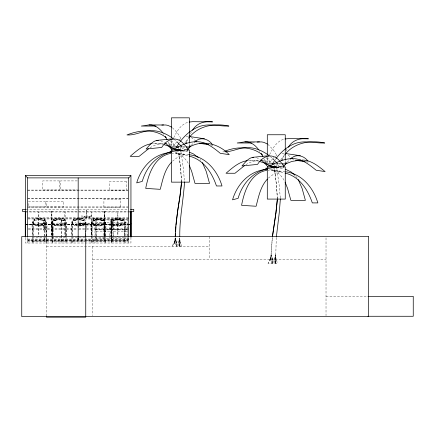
<?xml version="1.0" encoding="UTF-8"?>
<svg xmlns="http://www.w3.org/2000/svg" width="435" height="435" viewBox="0 0 435 435"><rect width="100%" height="100%" fill="white"/><g stroke="black" fill="none" stroke-linecap="round" stroke-linejoin="round"><path stroke-width="0.33" stroke-dasharray="2.17 1.63" d="M65.56 224.074C66.424 223.139 64.88 219.882 65.593 221.366L63.782 219.99L59.171 219.224L54.56 219.99L52.776 221.236L52.782 236.417M85.211 224.074C86.07 223.139 84.526 219.882 85.244 221.366L83.433 219.99L78.822 219.224M104.862 224.074C105.721 223.313 103.97 219.583 104.971 221.464M124.508 224.074C125.367 223.313 123.616 219.583 124.617 221.464M176.148 246.379L176.414 240.762L175.783 243.573L175.724 246.379M272 263.311L272.272 257.699L271.636 260.505M177.001 246.379L177.05 243.573M271.576 263.311L271.092 254.888L272.364 237.515M272.859 263.311L272.908 260.505L272.614 263.311M271.092 254.888L271.222 257.699L271.092 254.888L270.472 260.505L271.043 257.699L268.123 263.311M178.905 240.762L178.736 243.573L179.209 240.762L179.144 246.379L179.492 237.956L179.894 246.379L179.492 243.573L179.514 246.379M274.762 257.699L274.588 260.505L275.067 257.699L274.996 263.311L275.35 254.888L275.752 263.311L275.35 260.505L275.366 263.311M175.136 237.956L174.446 243.573L174.935 240.762L172.129 246.379M176.757 246.379L177.018 243.573M276.317 237.515L275.676 257.699L275.583 254.888L276.105 260.505L275.752 257.699L277.443 263.311L267.987 263.311L270.793 257.699L272.277 237.515M176.496 243.573L176.8 240.762M272.353 260.505L272.653 257.699M33.022 222.617L32.549 222.628M52.673 222.617L52.195 222.628M91.97 222.617L91.497 222.628M111.621 222.617L111.142 222.628M46.501 222.628L46.023 222.633M66.147 222.628L65.674 222.633M105.449 222.628L104.971 222.633M125.095 222.628L124.622 222.633M65.571 224.281C63.423 226.233 59.508 226.064 56.708 225.776M85.216 224.281L83.689 225.178L78.855 225.972M124.519 224.281C122.371 226.233 118.461 226.064 115.656 225.776M33.229 223.737C36.154 221.719 41.896 224.248 45.561 223.101C46.279 223.628 46.001 224.9 45.039 224.933C42.119 225.841 34.305 227.44 33.272 223.503M111.866 223.503L112.665 223.041L124.35 223.258L124.508 236.417M71.846 241.713L71.824 243.007M89.295 217.756L89.469 216.924L91.47 216.304L91.519 215.803L88.18 216.554L88.18 217.799M170.264 146.932L173.07 139.216M266.122 163.864L268.928 156.149M176.365 243.573L177.36 240.762M272.223 260.505L273.218 257.699M89.267 217.696L89.24 216.554L88.18 216.554M174.386 243.573L175.484 240.762M270.244 260.505L271.342 257.699M186.658 141.647L188.518 137.237M282.516 158.579L284.376 154.175M173.755 137.694C176.795 131.397 180.819 124.318 187.996 122.268M269.613 154.626C272.647 148.335 276.676 141.25 283.854 139.2M96.01 225.776C98.81 226.069 102.725 226.243 104.868 224.281L117.488 224.27L117.488 211.992L104.873 211.992M172.265 246.379L175.185 240.762L175.256 237.956L174.614 243.573L175.234 237.956L175.773 243.573M190.367 133.686L191.547 131.707M285.925 151.114L287.399 148.639M179.302 142.881L179.981 141.913M184.853 142.881L185.533 141.913M275.159 159.819L275.839 158.846M280.711 159.819L284.332 155.203M185.875 141.467L188.882 137.797M172.961 146.345L176.925 141.712M268.819 163.283L272.778 158.644M34.593 220.257L34.224 220.175L34.071 219.398A0.571 0.283 74.3 0 1 34.186 219.24C38.383 215.341 53.206 221.845 39.21 219.795L44.544 220.333M54.206 220.295L56.697 219.871L54.103 220.338L53.722 219.398A0.571 0.283 74.3 0 1 53.837 219.24C58.034 215.341 72.857 221.845 58.861 219.795L64.19 220.333M191.346 145.252L194.13 142.517M287.198 162.184L289.987 159.449M85.717 222.769L85.325 222.633M110.593 237.102L110.593 219.99L111.719 218.87L111.719 240.202L110.593 239.081L110.593 237.766M95.015 240.202L96.14 239.081L96.14 219.99L95.015 218.87L95.015 243.007M273.191 158.264L274.017 157.508M172.467 161.173L178.225 156.856L185.348 154.284L172.135 153.452M268.324 178.105L274.083 173.788L281.206 171.221L267.993 170.384M179.008 139.852L182.075 137.721M275.295 156.453L277.932 154.653M150.021 147.829C154.267 144.975 159.379 143.333 164.517 143.49M245.878 164.767C249.793 162.119 254.426 160.564 259.151 160.401L247.194 160.667M84.091 216.445L83.906 217.799L83.683 216.924L81.688 216.304L81.595 215.863L84.972 216.554L84.972 217.799M83.993 216.499L84.972 216.554M54.152 220.333L57.376 219.849L54.201 220.306M73.803 220.333L77.028 219.849L73.749 220.338L76.343 219.871L73.749 220.338L73.374 219.398A0.571 0.283 74.3 0 1 73.488 219.24L77.408 218.082M93.454 220.333L95.994 219.871L93.4 220.338L93.019 219.398A0.571 0.283 74.3 0 1 93.133 219.24C97.168 215.368 112.246 221.796 98.158 219.795L103.541 220.338L98.473 219.789L93.4 220.338L96.679 219.849L95.281 219.99M113.1 220.333L115.645 219.871L113.051 220.338L112.67 219.398A0.571 0.283 74.3 0 1 112.785 219.24C116.819 215.368 131.892 221.796 117.809 219.795L123.192 220.338L118.119 219.789L113.051 220.338L116.324 219.849L114.932 219.99M41.657 225.798L45.67 224.656L40.569 225.955M61.308 225.798L65.321 224.656L60.215 225.955M80.959 225.798L84.966 224.656L79.866 225.955M100.605 225.798L104.617 224.656L99.517 225.955M120.256 225.798L124.269 224.656L119.168 225.955M178.546 151.69L176.072 152.092M273.169 168.954L274.403 168.622M111.338 241.61L124.954 241.615M83.841 220.333L78.822 219.789C86.424 221.725 85.923 218.278 78.822 217.978M34.186 219.24L34.528 219.479A0.571 0.283 74.3 0 1 34.615 220.251M53.837 219.24L54.179 219.479A0.587 0.294 74.3 0 1 54.244 220.251M73.488 219.24L73.83 219.479M93.133 219.24L93.476 219.479M112.785 219.24L113.127 219.479A0.587 0.294 74.3 0 1 113.192 220.251M45.702 237.776L33.343 237.776M65.353 237.776L52.994 237.776M85.004 237.776L72.64 237.776M104.65 237.776L92.291 237.776M124.301 237.776L111.942 237.776M252.295 142.87L254.54 142.446M34.506 220.333L39.525 219.789L44.593 220.338L43.451 220.11L44.49 220.306L44.859 219.24M72.041 241.61L85.108 241.61M91.693 241.61L105.379 241.653M52.39 241.61L65.951 241.61M55.979 219.99L59.171 219.789L64.244 220.338L63.102 220.11L64.141 220.306L64.51 219.24M75.63 219.99L77.533 219.849M278.221 166.572L279.52 166.442M151.336 143.735L163.299 143.463M186.12 136.313L188.371 136.378M281.978 153.25L284.229 153.31M78.191 219.273C67.708 219.006 74.206 227.233 72.433 236.417M269.58 169.171L270.733 169.095M32.745 241.61L46.322 241.61M78.871 223.334L84.624 223.014L85.173 223.465L85.211 236.417M222.829 151.869L224.063 151.858M182.749 146.959L184.766 146.959M182.455 151.277L184.44 151.277M274.567 162.086L275.143 162.086M278.607 163.892L281.271 163.892M278.395 166.763L280.961 166.763M279.27 166.937L281.934 166.937M77.31 180.911L60.465 180.911L60.465 189.975L77.31 189.975M27.644 190.068L128.02 190.068M27.644 190.405L128.02 190.405M27.644 198.49L128.02 198.49M27.644 198.828L128.02 198.828M27.644 206.908L128.02 206.908M27.644 207.245L128.02 207.245M25.98 209.322L128.02 209.322M86.364 210.42L86.793 210.42M25.257 211.568L129.75 211.568M25.823 211.992L38.432 211.992L38.432 224.27L25.823 224.27M51.471 211.992L38.856 211.992L38.856 224.27L51.471 224.27L51.504 211.568M77.289 211.992L65.136 211.992L65.136 224.27L77.963 224.27M79.056 211.992L91.209 211.992L91.209 224.27L78.382 224.27M129.858 211.992L117.912 211.992L117.912 224.27L130.527 224.27M86.364 212.291L86.793 212.291M27.644 217.799L128.7 217.799M28.313 218.87L61.188 218.87L61.188 243.007M128.7 218.87L61.33 218.87L61.33 243.007M27.644 218.925L128.7 218.925M127.542 219.376L95.521 219.376L95.521 235.792M96.14 219.99L110.593 219.99M113.122 219.99L113.122 239.081L111.996 240.202L111.996 218.87L113.122 219.99L127.575 219.99L127.575 239.081L128.7 240.202L27.644 240.202M78.833 221.73L78.833 230.153M112.719 221.73L112.399 221.73L112.393 230.153L112.719 230.153M80.051 223.133L93.101 223.133L93.101 217.799M79.774 223.416L93.384 223.416M25.399 224.204L51.504 224.204M77.359 224.204L51.787 224.204L51.787 211.568M78.311 224.204L104.558 224.204L104.558 211.568M104.84 224.204L128.939 224.204M129.472 224.204L130.946 224.204M25.399 224.482L51.504 224.482L51.471 236.972M77.359 224.482L51.787 224.482L51.787 237.396M78.311 224.482L104.558 224.482L104.558 237.396M104.84 224.482L128.939 224.482M129.472 224.482L130.946 224.482M25.823 224.694L51.471 224.694M77.419 224.694L51.89 224.694L51.89 236.972M78.382 224.694L104.454 224.694L104.454 236.972M104.873 224.694L129.858 224.694M78.545 225.901L93.155 225.885L93.155 218.87M28.324 228.44L77.609 228.44M78.735 228.44L128.7 228.44M28.324 229.566L77.609 229.566M78.735 229.566L128.7 229.566M95.521 229.647L128.194 229.647M95.521 229.87L127.526 229.87M110.996 230.153L111.316 230.153L111.322 221.73L110.996 221.73L111.034 235.748M27.644 239.081L128.7 239.081M27.644 239.642L128.7 239.642M27.644 240.397L84.613 240.397M85.293 240.397L128.7 240.397M27.644 240.957L84.613 240.957M85.293 240.957L128.7 240.957M27.644 241.044L128.7 241.044M46.453 246.379L209.387 246.379M92.753 259.293L326.022 259.293M326.022 296.344L367.738 296.344M182.814 146.976L184.799 146.986M278.672 163.913L280.657 163.919M78.822 219.8L83.792 220.306L84.156 219.24M154.316 143.463L162.831 144.338M250.168 160.401L258.689 161.271M80.508 225.901L76.777 225.83L77.234 225.901M77.071 223.28C73.162 221.524 70.22 224.639 74.896 225.444M262.207 160.455L264.045 160.662M77.985 225.966L76.359 225.776M280.298 168.209L283.919 168.807M210.741 144.98L213.335 145.372M305.946 161.82L309.193 162.304M185.511 150.798L186.805 150.994M185.593 151.434L188.061 151.869M279.422 167.442L282.016 167.828M188.877 154.691L181.395 153.827L175.843 153.827L181.71 154.42L188.605 155.926M285.273 171.711L277.253 170.759L271.701 170.759L277.563 171.352L284.463 172.858M265.274 160.798L271.13 162.195M169.416 143.865L176.327 145.654M123.138 220.333L122.05 220.11L123.089 220.306L123.458 219.24M103.492 220.333L102.399 220.11L103.443 220.306L103.807 219.24M114.198 225.444L112.072 224.656L116.085 225.798L113.356 225.178L111.828 224.281M94.547 225.444L92.427 224.656L96.434 225.798C95.521 225.036 91.66 225.721 92.22 223.503C95.156 223.285 102.524 222.203 104.868 223.704M72.775 224.656L76.788 225.798L72.775 224.656L73.406 224.933M55.25 225.444L53.124 224.656L57.137 225.798C56.224 225.036 52.358 225.721 52.918 223.503C55.854 223.285 63.222 222.203 65.571 223.704L65.56 236.417M33.479 224.656L37.486 225.798L33.479 224.656L34.109 224.933M256.498 157.682L260.309 159.493M160.64 140.75L164.452 142.56M271.048 169.253C276.872 171.167 281.717 175.609 284.506 181.025M175.196 152.321C181.014 154.235 185.859 158.677 188.649 164.087M112.072 224.656L112.708 224.933M92.427 224.656L93.057 224.933M53.124 224.656L53.761 224.933M277.035 164.675L279.422 165.925M182.134 148.221L183.565 148.993M191.215 137.476L194.972 140.353M288.22 155.126L290.83 157.285M267.846 144.3L273.158 149.667L276.818 155.442M270.211 156.469L272.473 158.394M172.45 127.738L177.301 132.729L180.96 138.504M173.875 139.146L176.615 141.457M266.1 157.693L272.37 163.919M170.248 140.761L176.512 146.986M105.395 241.664L105.471 243.007M292.826 159.188L293.63 159.977M295.822 176.262L297.806 178.916M199.964 159.33L200.801 160.303M45.909 236.417C46.969 236.39 44.849 217.587 46.018 221.464M124.54 221.366C121.436 218.354 114.802 218.354 111.697 221.371C112.431 219.849 110.876 223.182 111.735 224.074M104.895 221.366L103.084 219.99L98.473 219.224L93.862 219.99L92.079 221.236L92.084 236.417M45.947 221.366L44.136 219.99L39.525 219.224L34.909 219.99L33.125 221.236L33.136 236.417M258.939 150.113L259.896 151.462M162.766 132.729L164.354 134.975M125.095 241.713L125.122 243.007M263.974 158.846L264.605 160.303M168.117 141.913L168.753 143.365M181.585 246.379L179.894 240.762L180.248 243.573L179.731 237.956L179.818 240.762M276.013 263.311L275.35 260.505L275.926 263.311M180.155 246.379L179.492 243.573L180.068 246.379M275.937 164.729L276.225 166.05M276.932 169.356L279.101 184.712L280.39 198.746M180.079 147.797L180.367 149.118M180.938 151.761L183.244 167.779L184.532 181.814M274.567 170.678L274.512 168.693L276.448 184.712L277.438 198.746M181.58 181.814L180.59 167.779L178.654 151.761M277.372 198.746L276.388 184.712L274.463 168.693M181.515 181.814L180.53 167.779L178.606 151.761M274.409 164.729L274.403 166.05M178.524 146.475L178.589 149.118L178.491 146.475M273.985 260.505L273.996 263.311M178.127 243.573L178.143 246.379M111.034 224.074C109.402 218.446 117.227 218.163 120.756 218.74C129.608 219.3 123.187 230.74 125.209 235.748M326.022 237.891L326.022 315.609M285.262 160.455L285.262 161.554M267.297 157.046L267.297 163.892M218.685 259.01L218.685 259.293M209.387 236.553L209.387 259.293M196.163 259.01L196.163 259.293M189.404 143.523L189.404 144.621M171.439 140.113L171.439 146.959M130.946 237.396L130.946 243.007L25.399 243.007L25.399 237.396M128.7 237.537L128.7 243.007M128.194 237.722L128.194 239.081M127.058 229.647L127.058 222.628L113.551 222.628L113.551 229.647M127.058 235.672L127.058 231.844L113.551 231.844L113.551 235.672M127.058 236.314L127.058 238.864L113.551 238.864L113.551 236.314M125.095 235.803L125.095 222.345L124.622 222.345L124.622 243.007M125.095 236.384L125.095 241.729M117.912 224.694L117.912 236.972M117.488 224.694L117.488 236.972M112.73 221.73L112.73 230.153M111.86 219.376L111.86 239.081M111.621 243.007L111.621 222.345L111.142 222.345L111.142 235.803M111.142 236.384L111.121 243.007M109.734 229.647L109.734 222.628L96.227 222.628L96.227 229.647M109.734 235.672L109.734 231.844L96.227 231.844L96.227 235.672M109.734 236.314L109.734 238.864L96.227 238.864L96.227 236.314M105.558 235.748C104.775 229 109.625 217.201 98.473 218.522C87.321 217.206 92.166 229.006 91.383 235.748M105.449 235.803L105.449 222.345L104.971 222.345L104.971 243.007M105.449 236.384L105.449 241.729M104.84 211.568L104.873 236.972M104.509 235.955L104.509 225.254A0.56 0.56 0 0 0 103.949 224.694M104.28 218.925L104.28 228.44M104.356 229.566L104.356 237.178M104.356 237.809L104.356 239.081M103.155 218.925L103.155 228.44M103.155 229.566L103.155 237.178M103.155 237.809L103.155 239.081M95.521 236.363L95.521 239.081M93.297 217.799L93.297 218.925M92.753 246.379L92.753 315.598M91.97 243.007L91.97 222.345L91.497 222.345L91.497 235.803M91.627 224.694L91.627 236.972M91.497 236.384L91.47 243.007M91.209 224.694L91.209 236.972M87.288 217.799L87.288 215.662L85.869 215.662L85.869 217.799M86.793 217.799L86.793 209.996L86.364 209.996L86.364 217.799M86.576 215.662L86.576 217.799M85.912 235.748C85.124 229 89.98 217.201 78.822 218.522C67.67 217.206 72.514 229.006 71.731 235.748M85.798 235.803L85.798 222.345L85.32 222.345L85.32 236.297M80.051 217.799L79.996 225.885M79.855 217.799L79.855 218.925M78.735 237.809L78.735 239.081M78.311 237.537L78.311 240.202M78.175 237.608L78.175 239.642M78.034 237.537L78.034 240.202M77.609 237.809L77.609 239.081M72.324 243.007L72.324 222.345L71.846 222.345L71.846 235.803M71.846 236.384L71.846 241.729M66.261 235.748C65.473 229 70.329 217.201 59.171 218.522C48.019 217.206 52.863 229.006 52.086 235.748M66.147 235.803L66.147 222.345L65.674 222.345L65.674 243.007M66.147 236.384L66.174 243.007M65.136 224.694L65.136 236.972M64.717 224.694L64.717 236.972M53.19 218.925L53.19 228.44M53.19 229.566L53.19 237.178M53.19 237.809L53.19 239.081M52.673 243.007L52.673 222.345L52.195 222.345L52.195 235.803M52.195 236.384L52.173 243.007M52.064 218.925L52.064 228.44M52.064 229.566L52.064 235.906M52.064 236.542L52.064 239.081M46.61 235.748C45.827 229 50.677 217.201 39.525 218.522C28.367 217.206 33.218 229.006 32.435 235.748M46.501 235.803L46.501 222.345L46.023 222.345L46.023 243.007M46.501 236.384L46.523 243.007M46.453 237.863L46.453 317.175M44.626 218.87L44.626 240.202M44.348 218.87L44.348 240.202M38.856 224.694L38.856 236.972M38.432 224.694L38.432 236.972M33.022 243.007L33.022 222.345L32.549 222.345L32.549 235.803M32.549 236.384L32.522 243.007M27.644 237.537L27.644 243.007M105.422 224.204A0.56 0.56 0 0 1 104.862 223.639M51.879 225.254A0.56 0.56 0 0 1 52.439 224.694M104.862 212.133A0.56 0.56 0 0 1 105.422 211.568M50.966 224.694A0.56 0.56 0 0 1 51.526 225.254M104.862 225.254A0.56 0.56 0 0 1 105.422 224.694M50.966 211.568A0.56 0.56 0 0 1 51.526 212.133M51.526 223.498A0.701 0.701 0 0 1 50.824 224.204M103.807 224.204A0.701 0.701 0 0 0 104.509 223.498L104.509 212.133A0.56 0.56 0 0 0 103.949 211.568M52.439 224.204A0.56 0.56 0 0 1 51.879 223.639M51.879 212.133A0.56 0.56 0 0 1 52.439 211.568M73.852 219.496A0.571 0.283 74.3 0 1 73.912 220.251M93.503 219.496A0.571 0.283 74.3 0 1 93.563 220.251M33.125 221.252L33.109 223.954L33.125 221.236M52.776 221.252L52.76 223.954L52.776 221.236M72.422 221.252L72.406 223.954L72.427 221.236M92.073 221.252L92.057 223.954L92.079 221.236M111.724 221.252L111.708 223.954L111.724 221.236M270.766 257.699L270.304 260.505L270.793 257.699M45.071 223.008L39.569 223.389L45.071 223.014M64.723 223.008L59.22 223.389L64.723 223.014M84.374 223.008L78.871 223.389L84.374 223.014M104.025 223.008L98.522 223.389L104.019 223.014M123.67 223.008L118.168 223.389L123.67 223.014M59.541 180.911L42.701 180.911L42.701 189.975L59.541 189.975L59.541 180.911M126.406 181.525L109.566 181.525L109.566 190.111L126.406 190.111L126.406 181.525M120.745 199.219L103.905 199.219L103.905 207.103L120.745 207.103L120.745 199.219M45.691 201.383L28.851 201.383L28.851 206.968L45.691 206.968L45.691 201.383M63.238 201.383L46.393 201.383L46.393 206.968L63.238 206.968L63.238 201.383M64.717 211.992L51.89 211.992L51.89 224.27L64.717 224.27L64.717 211.992M104.454 211.992L91.627 211.992L91.627 224.27L104.454 224.27L104.454 211.992M43.946 221.73L43.625 221.73L43.62 230.153L43.946 230.153L43.957 221.73M45.354 221.73L45.028 221.73L45.022 230.153L45.354 230.153L45.36 221.73M41.211 225.901L37.481 225.83L41.211 225.901M60.856 225.901L57.126 225.83L60.856 225.901M100.159 225.901L96.429 225.83L100.159 225.901M119.81 225.901L116.074 225.83L119.81 225.901M175.365 240.762L175.234 237.956L175.365 240.762"/><path stroke-width="0.65" d="M179.775 236.618C179.492 218.201 183.483 200.138 184.532 181.814M175.223 236.618C175.571 218.158 180.046 200.16 181.515 181.814M175.321 236.618L175.522 233.28M175.609 231.942L175.936 226.597M176.023 225.259L177.806 209.887L180.112 195.848L181.58 181.814M280.39 198.746L279.248 212.786L276.377 236.847M277.296 200.084L275.969 212.786L272.446 236.847M277.372 198.746L275.899 212.786L272.359 236.847M185.914 143.702L186.474 142.158M281.771 160.635L282.331 159.096M189.013 136.22L189.54 135.198M176.561 146.959L178.616 143.849M272.419 163.892L274.142 161.282M192.504 130.321C196.457 123.105 204.89 120.712 212.59 121.871L192.602 121.686L189.154 122.056M288.356 147.253C292.309 140.037 300.748 137.645 308.448 138.808L288.454 138.618L285.007 138.993M187.104 150.592L190.965 145.654M282.957 167.524L286.823 162.592M180.324 141.467C185.402 134.703 192.183 128.885 200.317 126.221C209.681 123.257 219.381 126.411 228.897 126.052C214.749 122.985 198.822 125.487 189.29 137.324M276.181 158.4C281.26 151.636 288.041 145.817 296.175 143.158C305.539 140.19 315.239 143.343 324.749 142.984C310.601 139.918 294.68 142.419 285.148 154.256M171.564 162.135C164.593 169.492 162.733 179.856 160.249 189.323L145.714 188.398C148.444 174.082 154.49 156.404 170.814 153.365M267.422 179.068C260.451 186.425 258.591 196.794 256.106 206.255L241.572 205.336C244.301 191.014 250.348 173.337 266.671 170.297M25.399 236.972L25.399 175.637L27.644 177.882L128.7 177.882L130.946 175.637L130.946 236.972M194.565 142.18C199.698 136.503 207.968 138.439 212.122 144.181M290.422 159.112C295.555 153.435 303.826 155.371 307.98 161.119M148.525 148.786L139.156 156.323L130.174 156.323C136.432 151.021 142.914 145.018 151.336 143.735M244.383 165.719L235.014 173.255L226.031 173.255C232.29 167.953 238.771 161.95 247.194 160.667M188.79 147.421C202.231 139.184 218.881 143.735 229.272 154.659L220.289 153.305C213.346 147.666 205.641 141.332 196.152 141.712C188.301 141.87 180.884 144.996 174.348 149.156L178.834 149.83M285.224 164.071L291.869 161.45L300.993 160.004M224.476 151.358C236.912 146.301 251.816 146.1 262.626 154.99M172.2 138.852L156.643 140.413C152.032 141.544 149.145 145.687 146.117 149.026L161.673 147.465C167.268 138.689 176.588 135.345 184.043 144.257M268.058 155.79L252.501 157.35C247.885 158.476 244.997 162.619 241.974 165.958L257.531 164.397C263.121 155.621 272.446 152.277 279.901 161.195M180.394 151.195L182.863 150.532C162.788 150.08 147.748 162.309 142.25 181.406L136.699 182.896C141.288 166.964 154.142 153.25 171.45 152.446M276.252 168.127L278.721 167.464C258.646 167.013 243.605 179.242 238.108 198.338L232.556 199.828C237.146 183.896 250 170.183 267.302 169.384M175.881 150.287L178.475 150.026M184.309 149.439L188.203 149.053L184.489 144.73M271.092 167.285L274.98 166.893M280.167 166.377L284.055 165.985L280.347 161.662M171.515 127.08L168.062 125.432L165.893 125.008L149.042 124.932L141.321 126.052L155.855 126.052M161.853 125.068L163.576 124.932M267.373 144.012L263.92 142.365L261.75 141.94L244.9 141.87L237.178 142.984L251.707 142.984M257.139 142.044L259.434 141.87M156.643 140.413L158.335 140.304M252.501 157.35L253.627 157.274M180.21 146.948L182.058 146.932L177.029 141.837M225.292 151.842C232.894 151.57 239.946 147.286 247.727 147.601C255.606 147.579 263.028 151.081 269.249 155.686M276.067 163.881L277.916 163.864L272.886 158.77M178.41 146.959L170.232 146.959L168.959 143.849M186.077 146.959L189.404 146.959L189.404 145.17M180.612 149.83L176.121 149.83L168.921 146.236L164.006 144.616M178.758 149.999L171.439 149.999L171.439 182.145L189.404 182.145L189.404 149.999L187.409 149.999M171.885 151.277L169.906 151.277L171.058 151.434M274.267 163.892L266.089 163.892L264.817 160.787M281.934 163.892L285.262 163.892L285.262 162.103M276.47 166.763L271.978 166.763L264.779 163.168L259.864 161.548M274.615 166.937L267.297 166.937L267.297 199.083L285.262 199.083L285.262 166.937L283.267 166.937M267.085 168.209L265.763 168.209L266.911 168.372M25.399 175.637L130.946 175.637M25.752 209.322L22.593 209.322L22.593 211.568L25.399 211.568M130.592 209.322L133.752 209.322L133.752 211.568L130.946 211.568M367.945 296.344L413.25 296.344L413.25 316.272L367.945 316.272M165.126 143.501L166.349 143.523M260.984 160.433L262.207 160.455M149.042 124.932C154.757 124.481 159.58 128.358 162.766 132.729M244.9 141.87C250.614 141.413 255.437 145.295 258.624 149.667M302.184 160.053C311.215 160.075 318.447 166.246 325.13 171.597L316.147 170.237C309.203 164.599 301.498 158.264 292.01 158.65C284.158 158.802 276.742 161.929 270.2 166.088L274.692 166.763M189.584 136.557L204.493 138.781M286.089 153.588L300.351 155.719M199.719 143.338L208.795 144.692M295.577 160.27L305.299 161.722M171.249 148.667L184.864 150.706M268.4 165.795L278.123 167.252M188.877 154.691C205.728 156.518 217.418 170.515 222.008 185.973L216.456 185.973C212.019 172.782 203.629 159.58 189.225 156.116M285.811 171.803C302.238 174.005 313.298 187.849 317.865 202.906L312.314 202.906C307.877 189.714 299.487 176.512 285.083 173.048M285.583 169.253L291.271 172.097L294.984 175.289M189.731 152.321L193.477 153.946L198.224 157.497M173.391 138.754C167.176 134.149 159.748 130.647 151.875 130.663C143.245 130.321 135.535 135.562 126.971 134.937C139.668 129.842 154.958 128.542 166.235 137.677M261.174 160.047L264.344 162.755L268.205 167.181M165.316 143.115L168.486 145.817L172.347 150.244M291.678 158.074L292.423 158.791M195.451 140.782L196.566 141.859M261.076 153.321L262.914 156.622M165.218 136.383L167.056 139.684M298.192 179.476L302.102 188.42L305.397 200.356L290.863 200.356L287.568 188.42L285.072 182.058M202.335 162.543L206.244 171.488L209.54 183.423L195.005 183.423L191.71 171.488L189.214 165.121M285.262 159.917L285.262 134.758L267.297 134.758L267.297 154.441M189.404 142.984L189.404 117.825L171.439 117.825L171.439 137.509M131.087 211.568L131.087 236.972M130.804 236.885L130.804 211.644A0.56 0.56 0 0 1 130.962 212.057M128.7 177.882L128.7 236.934M85.749 236.553L85.749 317.175L46.453 317.175L46.453 316.62M78.175 178.002L78.175 236.934M27.644 177.882L27.644 236.934M25.257 211.568L25.257 236.972M130.913 223.769A0.701 0.701 0 0 1 130.69 224.058M368.407 236.553L21.75 236.553L21.75 316.62L368.407 316.62L368.407 236.553"/></g></svg>
